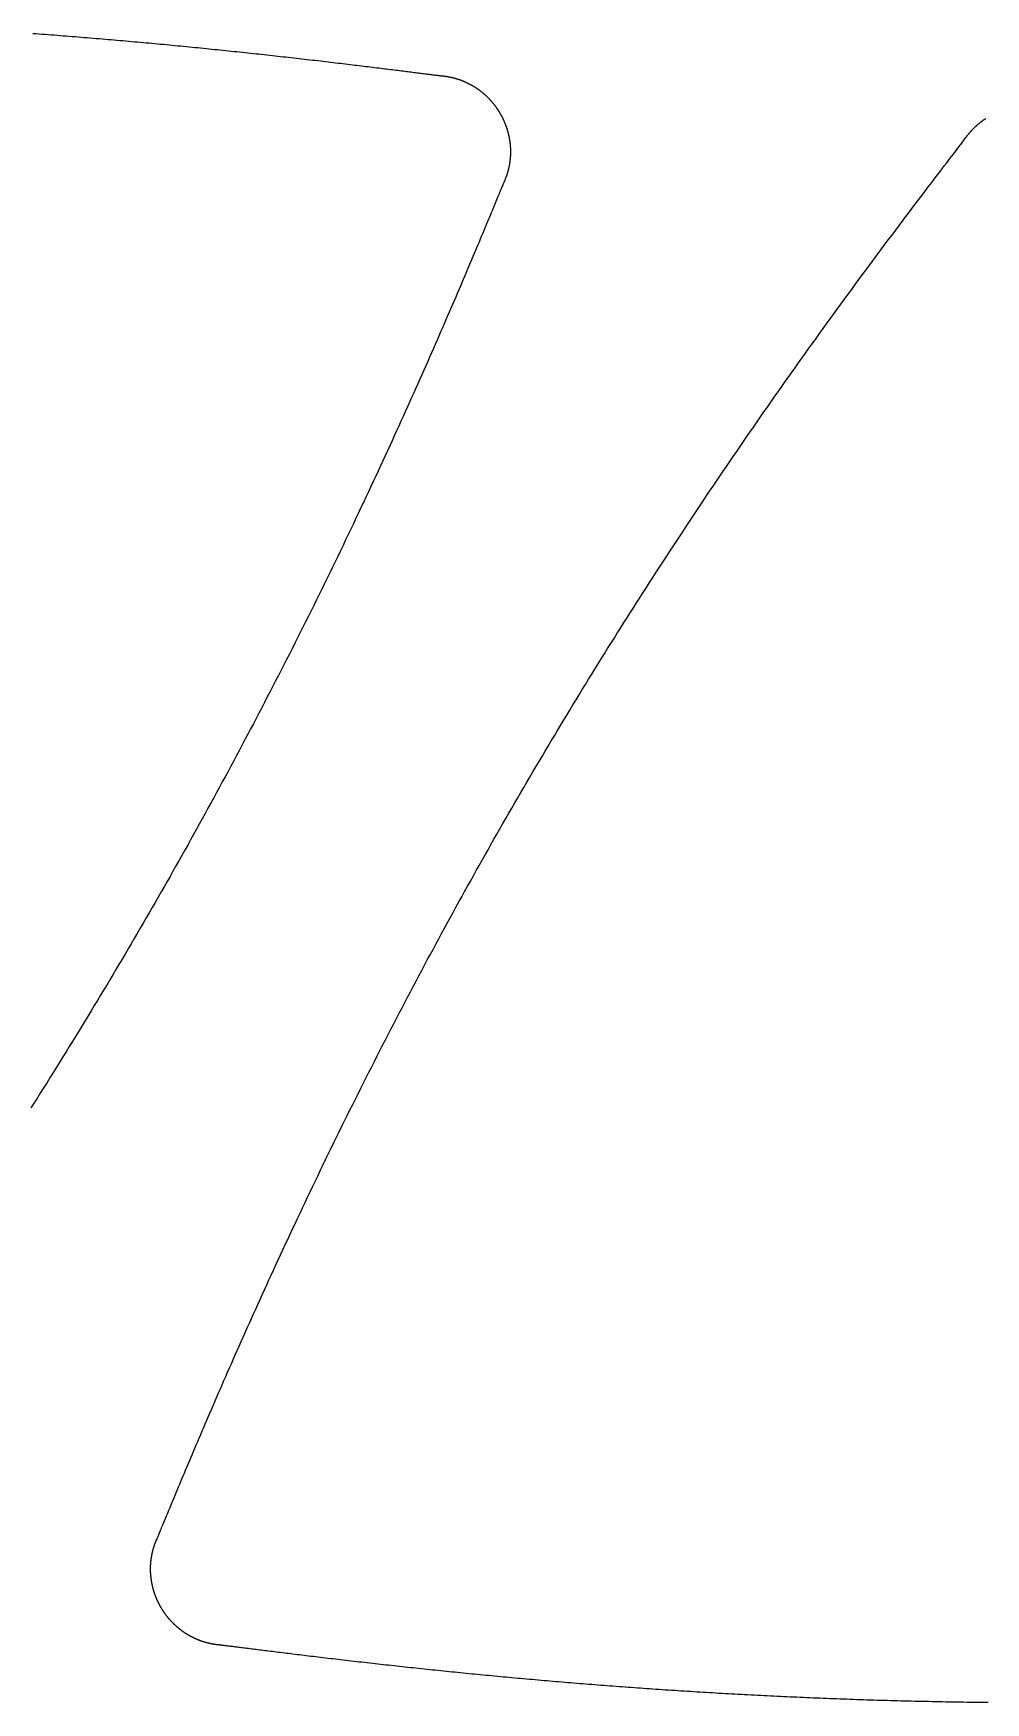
# Model space of a CAD drawing. Extents: x -3 to 136, y 0 to 121.
# Drawn here: x 54.78 to 66.17, y 36.2 to 56.17 of the extents above; entities that cross this region are included whole.
import ezdxf

# ---------------------------------------------------------------- set-up
doc = ezdxf.new("R2010")
doc.units = 0
doc.layers.get('0').update_dxf_attribs({"linetype": 'CONTINUOUS'})

msp = doc.modelspace()

# ---------------------------------------------------------------- linework, layer by layer
for points in [[(54.7742, 56.1693, 0), (54.8108, 56.1666, 0), (54.8474, 56.1639, 0), (54.884, 56.1612, 0), (54.9205, 56.1585, 0), (54.9569, 56.1557, 0), (54.9933, 56.153, 0), (55.0297, 56.1502, 0), (55.0659, 56.1474, 0), (55.1022, 56.1446, 0), (55.1384, 56.1418, 0), (55.1745, 56.139, 0), (55.2106, 56.1361, 0), (55.2466, 56.1333, 0), (55.2826, 56.1304, 0), (55.3185, 56.1275, 0), (55.3544, 56.1246, 0), (55.3902, 56.1217, 0), (55.426, 56.1188, 0), (55.4617, 56.1158, 0), (55.4974, 56.1129, 0), (55.533, 56.1099, 0), (55.5686, 56.1069, 0), (55.6041, 56.1039, 0), (55.6396, 56.1009, 0), (55.675, 56.0979, 0), (55.7104, 56.0949, 0), (55.7457, 56.0918, 0), (55.781, 56.0888, 0), (55.8162, 56.0857, 0), (55.8513, 56.0827, 0), (55.8864, 56.0796, 0), (55.9215, 56.0765, 0), (55.9565, 56.0734, 0), (55.9915, 56.0702, 0), (56.0264, 56.0671, 0), (56.0612, 56.0639, 0), (56.096, 56.0608, 0), (56.1308, 56.0576, 0), (56.1655, 56.0544, 0), (56.2001, 56.0512, 0), (56.2347, 56.048, 0), (56.2692, 56.0448, 0), (56.3037, 56.0416, 0), (56.3382, 56.0384, 0), (56.3726, 56.0351, 0), (56.4069, 56.0319, 0), (56.4412, 56.0286, 0), (56.4754, 56.0253, 0), (56.5096, 56.022, 0), (56.5437, 56.0187, 0), (56.5778, 56.0154, 0), (56.6119, 56.0121, 0), (56.6458, 56.0088, 0), (56.6798, 56.0055, 0), (56.7136, 56.0021, 0), (56.7475, 55.9988, 0), (56.7812, 55.9954, 0), (56.815, 55.992, 0), (56.8486, 55.9886, 0), (56.8822, 55.9852, 0), (56.9158, 55.9818, 0), (56.9493, 55.9784, 0), (56.9828, 55.975, 0), (57.0162, 55.9716, 0), (57.0496, 55.9682, 0), (57.0829, 55.9647, 0), (57.1161, 55.9613, 0), (57.1494, 55.9578, 0), (57.1825, 55.9543, 0), (57.2156, 55.9509, 0), (57.2487, 55.9474, 0), (57.2817, 55.9439, 0), (57.3146, 55.9404, 0), (57.3475, 55.9369, 0), (57.3804, 55.9334, 0), (57.4132, 55.9298, 0), (57.4459, 55.9263, 0), (57.4786, 55.9228, 0), (57.5113, 55.9192, 0), (57.5439, 55.9157, 0), (57.5764, 55.9121, 0), (57.6089, 55.9085, 0), (57.6414, 55.905, 0), (57.6737, 55.9014, 0), (57.7061, 55.8978, 0), (57.7384, 55.8942, 0), (57.7706, 55.8906, 0), (57.8028, 55.887, 0), (57.8349, 55.8834, 0), (57.867, 55.8798, 0), (57.899, 55.8762, 0), (57.931, 55.8725, 0), (57.963, 55.8689, 0), (57.9948, 55.8653, 0), (58.0267, 55.8616, 0), (58.0584, 55.858, 0), (58.0902, 55.8543, 0), (58.1217, 55.8506, 0), (58.1531, 55.847, 0), (58.1843, 55.8434, 0), (58.2152, 55.8398, 0), (58.246, 55.8362, 0), (58.2766, 55.8326, 0), (58.3069, 55.829, 0), (58.337, 55.8255, 0), (58.3669, 55.8219, 0), (58.3966, 55.8184, 0), (58.4261, 55.8149, 0), (58.4553, 55.8114, 0), (58.4842, 55.808, 0), (58.513, 55.8045, 0), (58.5415, 55.8011, 0), (58.5697, 55.7977, 0), (58.5977, 55.7943, 0), (58.6254, 55.791, 0), (58.6529, 55.7877, 0), (58.6801, 55.7844, 0), (58.707, 55.7811, 0), (58.7337, 55.7778, 0), (58.7601, 55.7746, 0), (58.7862, 55.7714, 0), (58.812, 55.7682, 0), (58.8375, 55.7651, 0), (58.8628, 55.762, 0), (58.8877, 55.7589, 0), (58.9123, 55.7559, 0), (58.9367, 55.7529, 0), (58.9607, 55.7499, 0), (58.9844, 55.747, 0), (59.0078, 55.7441, 0), (59.0309, 55.7412, 0), (59.0537, 55.7383, 0), (59.0761, 55.7355, 0), (59.0982, 55.7328, 0), (59.1199, 55.7301, 0), (59.1414, 55.7274, 0), (59.1624, 55.7247, 0), (59.1832, 55.7221, 0), (59.2035, 55.7196, 0), (59.2236, 55.7171, 0), (59.2432, 55.7146, 0), (59.2625, 55.7122, 0), (59.2815, 55.7098, 0), (59.3, 55.7074, 0), (59.3182, 55.7051, 0), (59.336, 55.7029, 0), (59.3534, 55.7007, 0), (59.3705, 55.6985, 0), (59.3871, 55.6964, 0), (59.4034, 55.6944, 0), (59.4192, 55.6924, 0), (59.4347, 55.6904, 0), (59.4497, 55.6885, 0), (59.4644, 55.6867, 0), (59.4786, 55.6849, 0), (59.4924, 55.6832, 0), (59.5058, 55.6815, 0), (59.5187, 55.6799, 0), (59.5312, 55.6783, 0), (59.5433, 55.6768, 0), (59.555, 55.6753, 0), (59.5662, 55.6739, 0), (59.5769, 55.6726, 0), (59.5873, 55.6713, 0), (59.5971, 55.6701, 0), (59.6065, 55.669, 0), (59.6155, 55.6679, 0), (59.6239, 55.6668, 0), (59.6319, 55.6659, 0), (59.6395, 55.665, 0), (59.6465, 55.6642, 0), (59.6531, 55.6634, 0), (59.6592, 55.6627, 0), (59.6648, 55.6621, 0), (59.6699, 55.6615, 0), (59.6745, 55.661, 0), (59.6786, 55.6606, 0)], [(59.6786, 55.6606, 0), (59.6831, 55.6602, 0), (59.6875, 55.6597, 0), (59.6919, 55.6592, 0), (59.6963, 55.6587, 0), (59.7008, 55.6581, 0), (59.7052, 55.6575, 0), (59.7096, 55.657, 0), (59.714, 55.6563, 0), (59.7184, 55.6557, 0), (59.7228, 55.655, 0), (59.7272, 55.6544, 0), (59.7316, 55.6537, 0), (59.736, 55.6529, 0), (59.7404, 55.6522, 0), (59.7448, 55.6514, 0), (59.7491, 55.6506, 0), (59.7535, 55.6498, 0), (59.7579, 55.649, 0), (59.7622, 55.6481, 0), (59.7666, 55.6472, 0), (59.7709, 55.6463, 0), (59.7753, 55.6454, 0), (59.7796, 55.6444, 0), (59.784, 55.6434, 0), (59.7883, 55.6425, 0), (59.7926, 55.6414, 0), (59.7969, 55.6404, 0), (59.8013, 55.6393, 0), (59.8056, 55.6382, 0), (59.8099, 55.6371, 0), (59.8142, 55.636, 0), (59.8185, 55.6349, 0), (59.8228, 55.6337, 0), (59.827, 55.6325, 0), (59.8313, 55.6313, 0), (59.8356, 55.63, 0), (59.8398, 55.6288, 0), (59.8441, 55.6275, 0), (59.8483, 55.6262, 0), (59.8526, 55.6249, 0), (59.8568, 55.6235, 0), (59.8611, 55.6222, 0), (59.8653, 55.6208, 0), (59.8695, 55.6194, 0), (59.8737, 55.6179, 0), (59.8779, 55.6165, 0), (59.8821, 55.615, 0), (59.8863, 55.6135, 0), (59.8905, 55.612, 0), (59.8946, 55.6104, 0), (59.8988, 55.6089, 0), (59.903, 55.6073, 0), (59.9071, 55.6057, 0), (59.9113, 55.6041, 0), (59.9154, 55.6024, 0), (59.9195, 55.6008, 0), (59.9236, 55.5991, 0), (59.9278, 55.5974, 0), (59.9319, 55.5957, 0), (59.936, 55.5939, 0), (59.94, 55.5921, 0), (59.9441, 55.5903, 0), (59.9482, 55.5885, 0), (59.9523, 55.5867, 0), (59.9563, 55.5849, 0), (59.9604, 55.583, 0), (59.9644, 55.5811, 0), (59.9684, 55.5792, 0), (59.9724, 55.5772, 0), (59.9764, 55.5753, 0), (59.9804, 55.5733, 0), (59.9844, 55.5713, 0), (59.9884, 55.5693, 0), (59.9924, 55.5673, 0), (59.9964, 55.5652, 0), (60.0003, 55.5631, 0), (60.0042, 55.5611, 0), (60.0082, 55.5589, 0), (60.0121, 55.5568, 0), (60.016, 55.5547, 0), (60.0199, 55.5525, 0), (60.0238, 55.5503, 0), (60.0276, 55.5481, 0), (60.0315, 55.5459, 0), (60.0353, 55.5436, 0), (60.0392, 55.5414, 0), (60.043, 55.5391, 0), (60.0468, 55.5368, 0), (60.0506, 55.5345, 0), (60.0544, 55.5321, 0), (60.0582, 55.5298, 0), (60.062, 55.5274, 0), (60.0657, 55.525, 0), (60.0695, 55.5226, 0), (60.0732, 55.5202, 0), (60.0769, 55.5177, 0), (60.0806, 55.5153, 0), (60.0843, 55.5128, 0), (60.088, 55.5103, 0), (60.0917, 55.5078, 0), (60.0953, 55.5052, 0), (60.0989, 55.5027, 0), (60.1026, 55.5001, 0), (60.1062, 55.4975, 0), (60.1098, 55.4949, 0), (60.1134, 55.4923, 0), (60.117, 55.4896, 0), (60.1205, 55.487, 0), (60.1241, 55.4843, 0), (60.1276, 55.4816, 0), (60.1312, 55.4789, 0), (60.1347, 55.4762, 0), (60.1382, 55.4734, 0), (60.1417, 55.4706, 0), (60.1451, 55.4679, 0), (60.1486, 55.4651, 0), (60.152, 55.4623, 0), (60.1555, 55.4594, 0), (60.1589, 55.4566, 0), (60.1623, 55.4537, 0), (60.1657, 55.4508, 0), (60.1691, 55.4479, 0), (60.1724, 55.445, 0), (60.1758, 55.4421, 0), (60.1791, 55.4391, 0), (60.1824, 55.4362, 0), (60.1857, 55.4332, 0), (60.189, 55.4302, 0), (60.1923, 55.4272, 0), (60.1956, 55.4242, 0), (60.1988, 55.4211, 0), (60.2021, 55.418, 0), (60.2053, 55.415, 0), (60.2085, 55.4119, 0), (60.2117, 55.4088, 0), (60.2149, 55.4056, 0), (60.218, 55.4025, 0), (60.2212, 55.3993, 0), (60.2243, 55.3962, 0), (60.2274, 55.393, 0), (60.2305, 55.3898, 0), (60.2336, 55.3866, 0), (60.2367, 55.3833, 0), (60.2398, 55.3801, 0), (60.2428, 55.3768, 0), (60.2458, 55.3735, 0), (60.2488, 55.3702, 0), (60.2518, 55.3669, 0), (60.2548, 55.3636, 0), (60.2578, 55.3603, 0), (60.2607, 55.3569, 0), (60.2637, 55.3535, 0), (60.2666, 55.3502, 0), (60.2695, 55.3468, 0), (60.2723, 55.3434, 0), (60.2752, 55.3399, 0), (60.278, 55.3365, 0), (60.2809, 55.3331, 0), (60.2837, 55.3296, 0), (60.2865, 55.3261, 0), (60.2893, 55.3226, 0), (60.292, 55.3191, 0), (60.2948, 55.3156, 0), (60.2975, 55.3121, 0), (60.3002, 55.3086, 0), (60.3029, 55.305, 0), (60.3056, 55.3015, 0), (60.3082, 55.2979, 0), (60.3108, 55.2943, 0), (60.3135, 55.2907, 0), (60.3161, 55.2871, 0), (60.3187, 55.2835, 0), (60.3212, 55.2798, 0), (60.3238, 55.2762, 0), (60.3263, 55.2725, 0), (60.3288, 55.2688, 0), (60.3313, 55.2652, 0), (60.3338, 55.2615, 0), (60.3363, 55.2578, 0), (60.3387, 55.254, 0), (60.3411, 55.2503, 0), (60.3435, 55.2466, 0), (60.3459, 55.2428, 0), (60.3483, 55.2391, 0), (60.3506, 55.2353, 0), (60.353, 55.2315, 0), (60.3553, 55.2277, 0), (60.3576, 55.2239, 0), (60.3599, 55.2201, 0), (60.3621, 55.2162, 0), (60.3644, 55.2124, 0), (60.3666, 55.2085, 0), (60.3688, 55.2047, 0), (60.371, 55.2008, 0), (60.3732, 55.1969, 0), (60.3753, 55.193, 0), (60.3774, 55.1891, 0), (60.3796, 55.1852, 0), (60.3816, 55.1813, 0), (60.3837, 55.1773, 0), (60.3858, 55.1734, 0), (60.3878, 55.1694, 0), (60.3898, 55.1655, 0), (60.3918, 55.1615, 0), (60.3938, 55.1575, 0), (60.3958, 55.1535, 0), (60.3977, 55.1495, 0), (60.3996, 55.1455, 0), (60.4015, 55.1415, 0), (60.4034, 55.1374, 0), (60.4053, 55.1334, 0), (60.4071, 55.1293, 0), (60.409, 55.1253, 0), (60.4108, 55.1212, 0), (60.4126, 55.1171, 0), (60.4143, 55.113, 0), (60.4161, 55.1089, 0), (60.4178, 55.1048, 0), (60.4195, 55.1007, 0), (60.4212, 55.0966, 0), (60.4229, 55.0924, 0), (60.4245, 55.0883, 0), (60.4262, 55.0841, 0), (60.4278, 55.08, 0), (60.4294, 55.0758, 0), (60.4309, 55.0716, 0), (60.4325, 55.0674, 0), (60.434, 55.0632, 0), (60.4355, 55.059, 0), (60.437, 55.0548, 0), (60.4385, 55.0506, 0), (60.4399, 55.0464, 0), (60.4414, 55.0422, 0), (60.4428, 55.0379, 0), (60.4442, 55.0337, 0), (60.4455, 55.0294, 0), (60.4469, 55.0252, 0), (60.4482, 55.0209, 0), (60.4495, 55.0167, 0), (60.4508, 55.0124, 0), (60.452, 55.0081, 0), (60.4533, 55.0039, 0), (60.4545, 54.9996, 0), (60.4557, 54.9953, 0), (60.4569, 54.991, 0), (60.458, 54.9867, 0), (60.4592, 54.9824, 0), (60.4603, 54.9781, 0), (60.4614, 54.9738, 0), (60.4625, 54.9694, 0), (60.4635, 54.9651, 0), (60.4645, 54.9608, 0), (60.4656, 54.9564, 0), (60.4665, 54.9521, 0), (60.4675, 54.9478, 0), (60.4685, 54.9434, 0), (60.4694, 54.9391, 0), (60.4703, 54.9347, 0), (60.4712, 54.9303, 0), (60.472, 54.926, 0), (60.4729, 54.9216, 0), (60.4737, 54.9172, 0), (60.4745, 54.9129, 0), (60.4753, 54.9085, 0), (60.476, 54.9041, 0), (60.4768, 54.8997, 0), (60.4775, 54.8953, 0), (60.4782, 54.8909, 0), (60.4788, 54.8865, 0), (60.4795, 54.8821, 0), (60.4801, 54.8777, 0), (60.4807, 54.8733, 0), (60.4813, 54.8689, 0), (60.4819, 54.8645, 0), (60.4824, 54.8601, 0), (60.4829, 54.8557, 0), (60.4834, 54.8513, 0), (60.4839, 54.8468, 0), (60.4844, 54.8424, 0), (60.4848, 54.838, 0), (60.4852, 54.8336, 0), (60.4856, 54.8291, 0), (60.486, 54.8247, 0), (60.4863, 54.8203, 0), (60.4866, 54.8158, 0), (60.4869, 54.8114, 0), (60.4872, 54.8069, 0), (60.4875, 54.8025, 0), (60.4877, 54.7981, 0), (60.4879, 54.7936, 0), (60.4881, 54.7892, 0), (60.4883, 54.7847, 0), (60.4885, 54.7803, 0), (60.4886, 54.7758, 0), (60.4887, 54.7714, 0), (60.4888, 54.7669, 0), (60.4888, 54.7625, 0), (60.4889, 54.758, 0), (60.4889, 54.7535, 0), (60.4889, 54.7491, 0), (60.4889, 54.7446, 0), (60.4888, 54.7402, 0), (60.4887, 54.7357, 0), (60.4887, 54.7313, 0), (60.4885, 54.7268, 0), (60.4884, 54.7223, 0), (60.4882, 54.7179, 0), (60.4881, 54.7134, 0), (60.4879, 54.709, 0), (60.4876, 54.7045, 0), (60.4874, 54.7001, 0), (60.4871, 54.6956, 0), (60.4868, 54.6912, 0), (60.4865, 54.6867, 0), (60.4862, 54.6823, 0), (60.4858, 54.6778, 0), (60.4854, 54.6734, 0), (60.485, 54.6689, 0), (60.4846, 54.6645, 0), (60.4842, 54.6601, 0), (60.4837, 54.6557, 0), (60.4832, 54.6512, 0), (60.4827, 54.6468, 0), (60.4822, 54.6424, 0), (60.4816, 54.638, 0), (60.481, 54.6336, 0), (60.4804, 54.6292, 0), (60.4798, 54.6247, 0), (60.4792, 54.6203, 0), (60.4785, 54.6159, 0), (60.4778, 54.6116, 0), (60.4771, 54.6072, 0), (60.4764, 54.6028, 0), (60.4756, 54.5984, 0), (60.4748, 54.594, 0), (60.474, 54.5896, 0), (60.4732, 54.5853, 0), (60.4724, 54.5809, 0), (60.4715, 54.5766, 0), (60.4706, 54.5722, 0), (60.4697, 54.5679, 0), (60.4688, 54.5635, 0), (60.4678, 54.5592, 0), (60.4669, 54.5548, 0), (60.4659, 54.5505, 0), (60.4648, 54.5462, 0), (60.4638, 54.5419, 0), (60.4627, 54.5375, 0), (60.4617, 54.5332, 0), (60.4606, 54.5289, 0), (60.4594, 54.5246, 0), (60.4583, 54.5203, 0), (60.4571, 54.5161, 0), (60.4559, 54.5118, 0), (60.4547, 54.5075, 0), (60.4535, 54.5032, 0), (60.4522, 54.499, 0), (60.4509, 54.4947, 0), (60.4496, 54.4905, 0), (60.4483, 54.4862, 0), (60.4469, 54.482, 0), (60.4456, 54.4778, 0), (60.4442, 54.4735, 0), (60.4428, 54.4693, 0), (60.4413, 54.4651, 0), (60.4399, 54.4609, 0), (60.4384, 54.4567, 0), (60.4369, 54.4525, 0), (60.4354, 54.4484, 0), (60.4339, 54.4442, 0), (60.4323, 54.44, 0), (60.4307, 54.4359, 0), (60.4291, 54.4317, 0), (60.4275, 54.4276, 0), (60.4258, 54.4235, 0), (60.4241, 54.4193, 0), (60.4224, 54.4152, 0), (60.4207, 54.4111, 0), (60.419, 54.407, 0), (60.4172, 54.4029, 0), (60.4154, 54.3988, 0), (60.4136, 54.3948, 0), (60.4118, 54.3907, 0)], [(65.9413, 54.9282, 0), (65.9439, 54.9318, 0), (65.9465, 54.9354, 0), (65.9492, 54.939, 0), (65.9518, 54.9426, 0), (65.9545, 54.9461, 0), (65.9572, 54.9497, 0), (65.9599, 54.9532, 0), (65.9627, 54.9567, 0), (65.9654, 54.9602, 0), (65.9682, 54.9637, 0), (65.971, 54.9672, 0), (65.9738, 54.9706, 0), (65.9766, 54.9741, 0), (65.9795, 54.9775, 0), (65.9823, 54.9809, 0), (65.9852, 54.9843, 0), (65.9881, 54.9877, 0), (65.991, 54.991, 0), (65.9939, 54.9944, 0), (65.9969, 54.9977, 0), (65.9998, 55.001, 0), (66.0028, 55.0043, 0), (66.0058, 55.0076, 0), (66.0088, 55.0109, 0), (66.0119, 55.0141, 0), (66.0149, 55.0174, 0), (66.018, 55.0206, 0), (66.021, 55.0238, 0), (66.0241, 55.027, 0), (66.0273, 55.0301, 0), (66.0304, 55.0333, 0), (66.0335, 55.0364, 0), (66.0367, 55.0396, 0), (66.0399, 55.0427, 0), (66.043, 55.0458, 0), (66.0463, 55.0489, 0), (66.0495, 55.0519, 0), (66.0527, 55.055, 0), (66.056, 55.058, 0), (66.0592, 55.061, 0), (66.0625, 55.064, 0), (66.0658, 55.067, 0), (66.0691, 55.0699, 0), (66.0725, 55.0729, 0), (66.0758, 55.0758, 0), (66.0792, 55.0787, 0), (66.0825, 55.0816, 0), (66.0859, 55.0845, 0), (66.0893, 55.0874, 0), (66.0928, 55.0902, 0), (66.0962, 55.093, 0), (66.0996, 55.0958, 0), (66.1031, 55.0986, 0), (66.1066, 55.1014, 0), (66.1101, 55.1042, 0), (66.1136, 55.1069, 0), (66.1171, 55.1096, 0), (66.1206, 55.1124, 0), (66.1242, 55.115, 0), (66.1277, 55.1177, 0), (66.1313, 55.1204, 0), (66.1349, 55.123, 0), (66.1385, 55.1256, 0), (66.1421, 55.1282, 0), (66.1457, 55.1308, 0), (66.1494, 55.1334, 0), (66.153, 55.1359, 0), (66.1567, 55.1385, 0), (66.1604, 55.141, 0), (66.1641, 55.1435, 0), (66.1678, 55.146, 0), (66.1715, 55.1484, 0), (66.1753, 55.1509, 0)], [(56.2602, 38.1601, 0), (56.2627, 38.1657, 0), (56.2656, 38.1723, 0), (56.2688, 38.1797, 0), (56.2724, 38.188, 0), (56.2763, 38.1972, 0), (56.2806, 38.2072, 0), (56.2851, 38.2181, 0), (56.2901, 38.2298, 0), (56.2953, 38.2424, 0), (56.3009, 38.2558, 0), (56.3068, 38.27, 0), (56.3131, 38.2851, 0), (56.3197, 38.301, 0), (56.3266, 38.3176, 0), (56.3338, 38.3351, 0), (56.3414, 38.3534, 0), (56.3493, 38.3725, 0), (56.3575, 38.3924, 0), (56.366, 38.413, 0), (56.3749, 38.4344, 0), (56.384, 38.4566, 0), (56.3935, 38.4796, 0), (56.4033, 38.5033, 0), (56.4135, 38.5278, 0), (56.4239, 38.553, 0), (56.4347, 38.5789, 0), (56.4457, 38.6056, 0), (56.4571, 38.633, 0), (56.4688, 38.6611, 0), (56.4807, 38.6899, 0), (56.493, 38.7195, 0), (56.5056, 38.7497, 0), (56.5185, 38.7806, 0), (56.5317, 38.8123, 0), (56.5452, 38.8446, 0), (56.559, 38.8776, 0), (56.5731, 38.9112, 0), (56.5875, 38.9456, 0), (56.6022, 38.9805, 0), (56.6172, 39.0162, 0), (56.6325, 39.0525, 0), (56.648, 39.0894, 0), (56.6639, 39.1269, 0), (56.68, 39.1651, 0), (56.6964, 39.2039, 0), (56.7132, 39.2434, 0), (56.7301, 39.2834, 0), (56.7474, 39.324, 0), (56.765, 39.3653, 0), (56.7828, 39.4071, 0), (56.8009, 39.4495, 0), (56.8193, 39.4925, 0), (56.838, 39.5361, 0), (56.857, 39.5802, 0), (56.8762, 39.6249, 0), (56.8957, 39.6702, 0), (56.9154, 39.716, 0), (56.9354, 39.7623, 0), (56.9557, 39.8092, 0), (56.9763, 39.8566, 0), (56.9971, 39.9046, 0), (57.0182, 39.953, 0), (57.0396, 40.002, 0), (57.0612, 40.0515, 0), (57.0831, 40.1015, 0), (57.1052, 40.1519, 0), (57.1276, 40.2029, 0), (57.1502, 40.2544, 0), (57.1731, 40.3063, 0), (57.1963, 40.3587, 0), (57.2197, 40.4115, 0), (57.2433, 40.4648, 0), (57.2672, 40.5186, 0), (57.2914, 40.5728, 0), (57.3158, 40.6275, 0), (57.3404, 40.6826, 0), (57.3653, 40.7381, 0), (57.3904, 40.794, 0), (57.4158, 40.8504, 0), (57.4414, 40.9071, 0), (57.4672, 40.9643, 0), (57.4933, 41.0219, 0), (57.5196, 41.0798, 0), (57.5461, 41.1382, 0), (57.5729, 41.1969, 0), (57.5999, 41.256, 0), (57.6271, 41.3154, 0), (57.6546, 41.3752, 0), (57.6823, 41.4354, 0), (57.7102, 41.4959, 0), (57.7383, 41.5568, 0), (57.7667, 41.618, 0), (57.7953, 41.6795, 0), (57.8241, 41.7414, 0), (57.8531, 41.8036, 0), (57.8824, 41.8661, 0), (57.9118, 41.9289, 0), (57.9415, 41.9919, 0), (57.9714, 42.0553, 0), (58.0015, 42.119, 0), (58.0318, 42.183, 0), (58.0623, 42.2472, 0), (58.093, 42.3117, 0), (58.1239, 42.3765, 0), (58.1551, 42.4415, 0), (58.1864, 42.5068, 0), (58.218, 42.5723, 0), (58.2496, 42.6378, 0), (58.2813, 42.7033, 0), (58.3131, 42.7688, 0), (58.3449, 42.8341, 0), (58.3767, 42.8994, 0), (58.4086, 42.9646, 0), (58.4406, 43.0298, 0), (58.4726, 43.0949, 0), (58.5047, 43.16, 0), (58.5369, 43.225, 0), (58.5691, 43.2899, 0), (58.6013, 43.3547, 0), (58.6336, 43.4195, 0), (58.666, 43.4843, 0), (58.6984, 43.5489, 0), (58.7309, 43.6135, 0), (58.7634, 43.6781, 0), (58.796, 43.7426, 0), (58.8287, 43.807, 0), (58.8614, 43.8714, 0), (58.8941, 43.9357, 0), (58.927, 44, 0), (58.9599, 44.0642, 0), (58.9928, 44.1284, 0), (59.0258, 44.1925, 0), (59.0589, 44.2565, 0), (59.092, 44.3205, 0), (59.1252, 44.3844, 0), (59.1584, 44.4483, 0), (59.1917, 44.5121, 0), (59.2251, 44.5759, 0), (59.2585, 44.6396, 0), (59.292, 44.7032, 0), (59.3256, 44.7668, 0), (59.3592, 44.8304, 0), (59.3929, 44.8939, 0), (59.4266, 44.9573, 0), (59.4604, 45.0207, 0), (59.4943, 45.0841, 0), (59.5282, 45.1474, 0), (59.5622, 45.2107, 0), (59.5963, 45.2739, 0), (59.6304, 45.337, 0), (59.6646, 45.4001, 0), (59.6988, 45.4632, 0), (59.7332, 45.5262, 0), (59.7675, 45.5891, 0), (59.802, 45.6521, 0), (59.8365, 45.7149, 0), (59.8711, 45.7778, 0), (59.9057, 45.8405, 0), (59.9404, 45.9033, 0), (59.9752, 45.966, 0), (60.01, 46.0286, 0), (60.045, 46.0912, 0), (60.0799, 46.1538, 0), (60.115, 46.2163, 0), (60.1501, 46.2787, 0), (60.1853, 46.3412, 0), (60.2205, 46.4036, 0), (60.2558, 46.4659, 0), (60.2912, 46.5282, 0), (60.3267, 46.5905, 0), (60.3622, 46.6527, 0), (60.3978, 46.7149, 0), (60.4335, 46.7771, 0), (60.4692, 46.8392, 0), (60.505, 46.9012, 0), (60.5409, 46.9633, 0), (60.5768, 47.0253, 0), (60.6129, 47.0872, 0), (60.649, 47.1492, 0), (60.6851, 47.211, 0), (60.7213, 47.2729, 0), (60.7577, 47.3347, 0), (60.794, 47.3965, 0), (60.8305, 47.4582, 0), (60.867, 47.52, 0), (60.9036, 47.5816, 0), (60.9403, 47.6433, 0), (60.977, 47.7049, 0), (61.0138, 47.7665, 0), (61.0507, 47.828, 0), (61.0877, 47.8895, 0), (61.1247, 47.951, 0), (61.1619, 48.0125, 0), (61.199, 48.0739, 0), (61.2363, 48.1353, 0), (61.2737, 48.1967, 0), (61.3111, 48.258, 0), (61.3486, 48.3193, 0), (61.3861, 48.3806, 0), (61.4238, 48.4419, 0), (61.4615, 48.5031, 0), (61.4993, 48.5643, 0), (61.5372, 48.6255, 0), (61.5751, 48.6866, 0), (61.6132, 48.7477, 0), (61.6513, 48.8088, 0), (61.6895, 48.8699, 0), (61.7278, 48.9309, 0), (61.7661, 48.992, 0), (61.8045, 49.053, 0), (61.843, 49.1139, 0), (61.8816, 49.1749, 0), (61.9203, 49.2358, 0), (61.959, 49.2967, 0), (61.9979, 49.3576, 0), (62.0368, 49.4185, 0), (62.0758, 49.4793, 0), (62.1148, 49.5401, 0), (62.154, 49.6009, 0), (62.1932, 49.6617, 0), (62.2325, 49.7225, 0), (62.2719, 49.7832, 0), (62.3114, 49.844, 0), (62.351, 49.9047, 0), (62.3906, 49.9654, 0), (62.4303, 50.0261, 0), (62.4702, 50.0867, 0), (62.5101, 50.1474, 0), (62.55, 50.208, 0), (62.5901, 50.2686, 0), (62.6302, 50.3292, 0), (62.6705, 50.3898, 0), (62.7107, 50.4502, 0), (62.7509, 50.5106, 0), (62.7912, 50.5708, 0), (62.8315, 50.6309, 0), (62.8718, 50.6909, 0), (62.9121, 50.7509, 0), (62.9525, 50.8107, 0), (62.9929, 50.8704, 0), (63.0333, 50.9301, 0), (63.0738, 50.9896, 0), (63.1142, 51.0491, 0), (63.1548, 51.1085, 0), (63.1953, 51.1678, 0), (63.236, 51.2271, 0), (63.2766, 51.2863, 0), (63.3173, 51.3454, 0), (63.3581, 51.4045, 0), (63.3989, 51.4635, 0), (63.4397, 51.5224, 0), (63.4806, 51.5813, 0), (63.5216, 51.6402, 0), (63.5626, 51.699, 0), (63.6037, 51.7578, 0), (63.6449, 51.8165, 0), (63.6861, 51.8752, 0), (63.7274, 51.9339, 0), (63.7688, 51.9925, 0), (63.8102, 52.0512, 0), (63.8517, 52.1098, 0), (63.8933, 52.1684, 0), (63.935, 52.227, 0), (63.9767, 52.2855, 0), (64.0186, 52.3441, 0), (64.0605, 52.4027, 0), (64.1025, 52.4612, 0), (64.1446, 52.5198, 0), (64.1868, 52.5784, 0), (64.2291, 52.637, 0), (64.2715, 52.6956, 0), (64.314, 52.7542, 0), (64.3566, 52.8129, 0), (64.3993, 52.8716, 0), (64.4421, 52.9303, 0), (64.485, 52.989, 0), (64.528, 53.0478, 0), (64.5711, 53.1066, 0), (64.6144, 53.1655, 0), (64.6577, 53.2244, 0), (64.7012, 53.2833, 0), (64.7448, 53.3424, 0), (64.7886, 53.4014, 0), (64.8324, 53.4606, 0), (64.8764, 53.5198, 0), (64.9205, 53.579, 0), (64.9648, 53.6384, 0), (65.0092, 53.6978, 0), (65.0537, 53.7573, 0), (65.0983, 53.8168, 0), (65.1431, 53.8765, 0), (65.1877, 53.9357, 0), (65.2315, 53.9939, 0), (65.2745, 54.0508, 0), (65.3166, 54.1066, 0), (65.3578, 54.161, 0), (65.3981, 54.2141, 0), (65.4373, 54.2658, 0), (65.4755, 54.316, 0), (65.5125, 54.3647, 0), (65.5484, 54.4119, 0), (65.5831, 54.4574, 0), (65.6165, 54.5013, 0), (65.6487, 54.5434, 0), (65.6794, 54.5837, 0), (65.7088, 54.6221, 0), (65.7367, 54.6587, 0), (65.7632, 54.6933, 0), (65.7881, 54.7258, 0), (65.8114, 54.7563, 0), (65.833, 54.7847, 0), (65.853, 54.8109, 0), (65.8712, 54.8348, 0), (65.8876, 54.8565, 0), (65.9022, 54.8757, 0), (65.9149, 54.8926, 0), (65.9257, 54.907, 0), (65.9345, 54.9189, 0), (65.9413, 54.9282, 0)], [(60.4118, 54.3907, 0), (60.4093, 54.385, 0), (60.4064, 54.3785, 0), (60.4032, 54.371, 0), (60.3996, 54.3627, 0), (60.3957, 54.3536, 0), (60.3915, 54.3435, 0), (60.3869, 54.3327, 0), (60.382, 54.3209, 0), (60.3767, 54.3084, 0), (60.3711, 54.295, 0), (60.3652, 54.2807, 0), (60.359, 54.2657, 0), (60.3524, 54.2498, 0), (60.3455, 54.2331, 0), (60.3382, 54.2156, 0), (60.3307, 54.1973, 0), (60.3228, 54.1783, 0), (60.3146, 54.1584, 0), (60.306, 54.1378, 0), (60.2972, 54.1163, 0), (60.288, 54.0941, 0), (60.2785, 54.0712, 0), (60.2687, 54.0475, 0), (60.2586, 54.023, 0), (60.2481, 53.9978, 0), (60.2374, 53.9719, 0), (60.2263, 53.9452, 0), (60.2149, 53.9178, 0), (60.2033, 53.8897, 0), (60.1913, 53.8608, 0), (60.179, 53.8313, 0), (60.1664, 53.8011, 0), (60.1535, 53.7701, 0), (60.1403, 53.7385, 0), (60.1268, 53.7062, 0), (60.113, 53.6732, 0), (60.0989, 53.6395, 0), (60.0845, 53.6052, 0), (60.0698, 53.5702, 0), (60.0548, 53.5346, 0), (60.0396, 53.4983, 0), (60.024, 53.4614, 0), (60.0082, 53.4238, 0), (59.992, 53.3856, 0), (59.9756, 53.3468, 0), (59.9589, 53.3074, 0), (59.9419, 53.2674, 0), (59.9246, 53.2267, 0), (59.907, 53.1855, 0), (59.8892, 53.1437, 0), (59.8711, 53.1012, 0), (59.8527, 53.0582, 0), (59.834, 53.0147, 0), (59.8151, 52.9705, 0), (59.7959, 52.9258, 0), (59.7764, 52.8806, 0), (59.7566, 52.8348, 0), (59.7366, 52.7884, 0), (59.7163, 52.7415, 0), (59.6957, 52.6941, 0), (59.6749, 52.6462, 0), (59.6538, 52.5977, 0), (59.6325, 52.5488, 0), (59.6108, 52.4993, 0), (59.589, 52.4493, 0), (59.5668, 52.3988, 0), (59.5444, 52.3479, 0), (59.5218, 52.2964, 0), (59.4989, 52.2445, 0), (59.4758, 52.1921, 0), (59.4524, 52.1392, 0), (59.4287, 52.0859, 0), (59.4048, 52.0321, 0), (59.3807, 51.9779, 0), (59.3563, 51.9233, 0), (59.3316, 51.8682, 0), (59.3068, 51.8127, 0), (59.2816, 51.7567, 0), (59.2563, 51.7004, 0), (59.2307, 51.6436, 0), (59.2048, 51.5865, 0), (59.1788, 51.5289, 0), (59.1524, 51.4709, 0), (59.1259, 51.4126, 0), (59.0991, 51.3539, 0), (59.0721, 51.2948, 0), (59.0449, 51.2353, 0), (59.0174, 51.1755, 0), (58.9897, 51.1153, 0), (58.9618, 51.0548, 0), (58.9337, 50.994, 0), (58.9053, 50.9328, 0), (58.8767, 50.8712, 0), (58.8479, 50.8094, 0), (58.8189, 50.7472, 0), (58.7897, 50.6847, 0), (58.7602, 50.6219, 0), (58.7305, 50.5588, 0), (58.7007, 50.4954, 0), (58.6706, 50.4318, 0), (58.6403, 50.3678, 0), (58.6097, 50.3036, 0), (58.579, 50.2391, 0), (58.5481, 50.1743, 0), (58.5169, 50.1093, 0), (58.4856, 50.044, 0), (58.4541, 49.9785, 0), (58.4224, 49.9129, 0), (58.3907, 49.8474, 0), (58.359, 49.782, 0), (58.3272, 49.7166, 0), (58.2953, 49.6513, 0), (58.2634, 49.5861, 0), (58.2314, 49.5209, 0), (58.1994, 49.4558, 0), (58.1673, 49.3908, 0), (58.1352, 49.3258, 0), (58.103, 49.2609, 0), (58.0707, 49.196, 0), (58.0384, 49.1312, 0), (58.006, 49.0665, 0), (57.9736, 49.0018, 0), (57.9411, 48.9372, 0), (57.9086, 48.8727, 0), (57.876, 48.8082, 0), (57.8434, 48.7437, 0), (57.8107, 48.6793, 0), (57.7779, 48.615, 0), (57.7451, 48.5508, 0), (57.7122, 48.4866, 0), (57.6792, 48.4224, 0), (57.6462, 48.3583, 0), (57.6131, 48.2943, 0), (57.58, 48.2303, 0), (57.5468, 48.1664, 0), (57.5136, 48.1025, 0), (57.4803, 48.0387, 0), (57.4469, 47.9749, 0), (57.4135, 47.9112, 0), (57.38, 47.8475, 0), (57.3464, 47.7839, 0), (57.3128, 47.7204, 0), (57.2791, 47.6569, 0), (57.2454, 47.5934, 0), (57.2116, 47.53, 0), (57.1777, 47.4667, 0), (57.1438, 47.4034, 0), (57.1098, 47.3401, 0), (57.0757, 47.2769, 0), (57.0416, 47.2138, 0), (57.0074, 47.1507, 0), (56.9732, 47.0876, 0), (56.9389, 47.0246, 0), (56.9045, 46.9616, 0), (56.87, 46.8987, 0), (56.8355, 46.8358, 0), (56.801, 46.773, 0), (56.7663, 46.7102, 0), (56.7316, 46.6475, 0), (56.6968, 46.5848, 0), (56.662, 46.5222, 0), (56.6271, 46.4596, 0), (56.5921, 46.397, 0), (56.557, 46.3345, 0), (56.5219, 46.272, 0), (56.4868, 46.2096, 0), (56.4515, 46.1472, 0), (56.4162, 46.0848, 0), (56.3808, 46.0225, 0), (56.3453, 45.9603, 0), (56.3098, 45.898, 0), (56.2742, 45.8359, 0), (56.2385, 45.7737, 0), (56.2028, 45.7116, 0), (56.167, 45.6495, 0), (56.1311, 45.5875, 0), (56.0952, 45.5255, 0), (56.0592, 45.4635, 0), (56.0231, 45.4016, 0), (55.9869, 45.3397, 0), (55.9507, 45.2779, 0), (55.9144, 45.216, 0), (55.878, 45.1543, 0), (55.8415, 45.0925, 0), (55.805, 45.0308, 0), (55.7684, 44.9691, 0), (55.7318, 44.9075, 0), (55.695, 44.8459, 0), (55.6582, 44.7843, 0), (55.6213, 44.7227, 0), (55.5843, 44.6612, 0), (55.5473, 44.5997, 0), (55.5102, 44.5383, 0), (55.473, 44.4769, 0), (55.4357, 44.4155, 0), (55.3984, 44.3541, 0), (55.361, 44.2928, 0), (55.3235, 44.2314, 0), (55.2859, 44.1702, 0), (55.2482, 44.1089, 0), (55.2105, 44.0477, 0), (55.1727, 43.9865, 0), (55.1348, 43.9253, 0), (55.0969, 43.8642, 0), (55.0588, 43.803, 0), (55.0207, 43.7419, 0), (54.9825, 43.6809, 0), (54.9443, 43.6198, 0), (54.9059, 43.5588, 0), (54.8675, 43.4978, 0), (54.829, 43.4368, 0), (54.7904, 43.3759, 0), (54.7517, 43.315, 0)], [(56.9934, 36.8902, 0), (56.989, 36.8906, 0), (56.9845, 36.8911, 0), (56.9801, 36.8916, 0), (56.9757, 36.8921, 0), (56.9713, 36.8926, 0), (56.9668, 36.8932, 0), (56.9624, 36.8938, 0), (56.958, 36.8944, 0), (56.9536, 36.8951, 0), (56.9492, 36.8957, 0), (56.9448, 36.8964, 0), (56.9404, 36.8971, 0), (56.936, 36.8978, 0), (56.9316, 36.8986, 0), (56.9273, 36.8994, 0), (56.9229, 36.9001, 0), (56.9185, 36.901, 0), (56.9142, 36.9018, 0), (56.9098, 36.9027, 0), (56.9054, 36.9036, 0), (56.9011, 36.9045, 0), (56.8967, 36.9054, 0), (56.8924, 36.9063, 0), (56.8881, 36.9073, 0), (56.8837, 36.9083, 0), (56.8794, 36.9093, 0), (56.8751, 36.9104, 0), (56.8708, 36.9114, 0), (56.8665, 36.9125, 0), (56.8621, 36.9136, 0), (56.8578, 36.9148, 0), (56.8536, 36.9159, 0), (56.8493, 36.9171, 0), (56.845, 36.9183, 0), (56.8407, 36.9195, 0), (56.8364, 36.9207, 0), (56.8322, 36.922, 0), (56.8279, 36.9233, 0), (56.8237, 36.9246, 0), (56.8194, 36.9259, 0), (56.8152, 36.9272, 0), (56.811, 36.9286, 0), (56.8067, 36.93, 0), (56.8025, 36.9314, 0), (56.7983, 36.9328, 0), (56.7941, 36.9343, 0), (56.7899, 36.9358, 0), (56.7857, 36.9373, 0), (56.7816, 36.9388, 0), (56.7774, 36.9403, 0), (56.7732, 36.9419, 0), (56.7691, 36.9435, 0), (56.7649, 36.9451, 0), (56.7608, 36.9467, 0), (56.7566, 36.9483, 0), (56.7525, 36.95, 0), (56.7484, 36.9517, 0), (56.7443, 36.9534, 0), (56.7402, 36.9551, 0), (56.7361, 36.9569, 0), (56.732, 36.9586, 0), (56.7279, 36.9604, 0), (56.7238, 36.9622, 0), (56.7198, 36.9641, 0), (56.7157, 36.9659, 0), (56.7117, 36.9678, 0), (56.7076, 36.9697, 0), (56.7036, 36.9716, 0), (56.6996, 36.9735, 0), (56.6956, 36.9755, 0), (56.6916, 36.9774, 0), (56.6876, 36.9794, 0), (56.6836, 36.9815, 0), (56.6796, 36.9835, 0), (56.6757, 36.9855, 0), (56.6717, 36.9876, 0), (56.6678, 36.9897, 0), (56.6639, 36.9918, 0), (56.6599, 36.9939, 0), (56.656, 36.9961, 0), (56.6521, 36.9983, 0), (56.6483, 37.0005, 0), (56.6444, 37.0027, 0), (56.6405, 37.0049, 0), (56.6367, 37.0071, 0), (56.6328, 37.0094, 0), (56.629, 37.0117, 0), (56.6252, 37.014, 0), (56.6214, 37.0163, 0), (56.6176, 37.0186, 0), (56.6138, 37.021, 0), (56.6101, 37.0234, 0), (56.6063, 37.0258, 0), (56.6026, 37.0282, 0), (56.5988, 37.0306, 0), (56.5951, 37.033, 0), (56.5914, 37.0355, 0), (56.5877, 37.038, 0), (56.584, 37.0405, 0), (56.5804, 37.043, 0), (56.5767, 37.0455, 0), (56.5731, 37.0481, 0), (56.5694, 37.0507, 0), (56.5658, 37.0533, 0), (56.5622, 37.0559, 0), (56.5586, 37.0585, 0), (56.5551, 37.0611, 0), (56.5515, 37.0638, 0), (56.5479, 37.0665, 0), (56.5444, 37.0692, 0), (56.5409, 37.0719, 0), (56.5374, 37.0746, 0), (56.5339, 37.0774, 0), (56.5304, 37.0801, 0), (56.5269, 37.0829, 0), (56.5234, 37.0857, 0), (56.52, 37.0885, 0), (56.5166, 37.0913, 0), (56.5131, 37.0942, 0), (56.5097, 37.0971, 0), (56.5063, 37.0999, 0), (56.503, 37.1028, 0), (56.4996, 37.1057, 0), (56.4962, 37.1087, 0), (56.4929, 37.1116, 0), (56.4896, 37.1146, 0), (56.4863, 37.1176, 0), (56.483, 37.1206, 0), (56.4797, 37.1236, 0), (56.4764, 37.1266, 0), (56.4732, 37.1297, 0), (56.47, 37.1327, 0), (56.4667, 37.1358, 0), (56.4635, 37.1389, 0), (56.4603, 37.142, 0), (56.4572, 37.1451, 0), (56.454, 37.1483, 0), (56.4508, 37.1514, 0), (56.4477, 37.1546, 0), (56.4446, 37.1578, 0), (56.4415, 37.161, 0), (56.4384, 37.1642, 0), (56.4353, 37.1674, 0), (56.4323, 37.1707, 0), (56.4292, 37.174, 0), (56.4262, 37.1772, 0), (56.4232, 37.1805, 0), (56.4202, 37.1838, 0), (56.4172, 37.1872, 0), (56.4143, 37.1905, 0), (56.4113, 37.1939, 0), (56.4084, 37.1972, 0), (56.4055, 37.2006, 0), (56.4026, 37.204, 0), (56.3997, 37.2074, 0), (56.3968, 37.2108, 0), (56.394, 37.2143, 0), (56.3912, 37.2177, 0), (56.3883, 37.2212, 0), (56.3855, 37.2246, 0), (56.3828, 37.2281, 0), (56.38, 37.2316, 0), (56.3773, 37.2351, 0), (56.3745, 37.2387, 0), (56.3718, 37.2422, 0), (56.3691, 37.2457, 0), (56.3665, 37.2493, 0), (56.3638, 37.2529, 0), (56.3612, 37.2565, 0), (56.3586, 37.2601, 0), (56.356, 37.2637, 0), (56.3534, 37.2673, 0), (56.3508, 37.2709, 0), (56.3483, 37.2746, 0), (56.3457, 37.2782, 0), (56.3432, 37.2819, 0), (56.3407, 37.2856, 0), (56.3382, 37.2893, 0), (56.3358, 37.293, 0), (56.3333, 37.2967, 0), (56.3309, 37.3004, 0), (56.3285, 37.3042, 0), (56.3261, 37.3079, 0), (56.3237, 37.3117, 0), (56.3214, 37.3155, 0), (56.3191, 37.3193, 0), (56.3167, 37.3231, 0), (56.3144, 37.3269, 0), (56.3122, 37.3307, 0), (56.3099, 37.3345, 0), (56.3077, 37.3384, 0), (56.3054, 37.3422, 0), (56.3032, 37.3461, 0), (56.301, 37.35, 0), (56.2989, 37.3539, 0), (56.2967, 37.3577, 0), (56.2946, 37.3617, 0), (56.2925, 37.3656, 0), (56.2904, 37.3695, 0), (56.2883, 37.3734, 0), (56.2862, 37.3774, 0), (56.2842, 37.3813, 0), (56.2822, 37.3853, 0), (56.2802, 37.3893, 0), (56.2782, 37.3933, 0), (56.2763, 37.3973, 0), (56.2743, 37.4013, 0), (56.2724, 37.4053, 0), (56.2705, 37.4093, 0), (56.2686, 37.4133, 0), (56.2667, 37.4174, 0), (56.2649, 37.4214, 0), (56.2631, 37.4255, 0), (56.2613, 37.4296, 0), (56.2595, 37.4337, 0), (56.2577, 37.4378, 0), (56.2559, 37.4419, 0), (56.2542, 37.446, 0), (56.2525, 37.4501, 0), (56.2508, 37.4542, 0), (56.2491, 37.4583, 0), (56.2475, 37.4625, 0), (56.2459, 37.4666, 0), (56.2443, 37.4708, 0), (56.2427, 37.475, 0), (56.2411, 37.4791, 0), (56.2395, 37.4833, 0), (56.238, 37.4875, 0), (56.2365, 37.4917, 0), (56.235, 37.4959, 0), (56.2335, 37.5001, 0), (56.2321, 37.5044, 0), (56.2307, 37.5086, 0), (56.2293, 37.5128, 0), (56.2279, 37.5171, 0), (56.2265, 37.5213, 0), (56.2252, 37.5256, 0), (56.2238, 37.5298, 0), (56.2225, 37.5341, 0), (56.2212, 37.5384, 0), (56.22, 37.5426, 0), (56.2187, 37.5469, 0), (56.2175, 37.5512, 0), (56.2163, 37.5555, 0), (56.2151, 37.5598, 0), (56.214, 37.5641, 0), (56.2128, 37.5684, 0), (56.2117, 37.5727, 0), (56.2106, 37.577, 0), (56.2096, 37.5813, 0), (56.2085, 37.5857, 0), (56.2075, 37.59, 0), (56.2065, 37.5943, 0), (56.2055, 37.5987, 0), (56.2045, 37.603, 0), (56.2036, 37.6073, 0), (56.2026, 37.6117, 0), (56.2017, 37.6161, 0), (56.2008, 37.6204, 0), (56.2, 37.6248, 0), (56.1991, 37.6291, 0), (56.1983, 37.6335, 0), (56.1975, 37.6379, 0), (56.1967, 37.6423, 0), (56.196, 37.6467, 0), (56.1953, 37.651, 0), (56.1945, 37.6554, 0), (56.1939, 37.6598, 0), (56.1932, 37.6642, 0), (56.1925, 37.6686, 0), (56.1919, 37.673, 0), (56.1913, 37.6774, 0), (56.1907, 37.6818, 0), (56.1902, 37.6863, 0), (56.1896, 37.6907, 0), (56.1891, 37.6951, 0), (56.1886, 37.6995, 0), (56.1881, 37.7039, 0), (56.1877, 37.7083, 0), (56.1872, 37.7128, 0), (56.1868, 37.7172, 0), (56.1864, 37.7216, 0), (56.1861, 37.7261, 0), (56.1857, 37.7305, 0), (56.1854, 37.7349, 0), (56.1851, 37.7394, 0), (56.1848, 37.7438, 0), (56.1845, 37.7483, 0), (56.1843, 37.7527, 0), (56.1841, 37.7572, 0), (56.1839, 37.7616, 0), (56.1837, 37.766, 0), (56.1836, 37.7705, 0), (56.1834, 37.7749, 0), (56.1833, 37.7794, 0), (56.1833, 37.7839, 0), (56.1832, 37.7883, 0), (56.1832, 37.7928, 0), (56.1831, 37.7972, 0), (56.1831, 37.8017, 0), (56.1832, 37.8061, 0), (56.1832, 37.8106, 0), (56.1833, 37.815, 0), (56.1834, 37.8195, 0), (56.1835, 37.824, 0), (56.1836, 37.8284, 0), (56.1838, 37.8329, 0), (56.184, 37.8373, 0), (56.1842, 37.8418, 0), (56.1844, 37.8463, 0), (56.1846, 37.8507, 0), (56.1849, 37.8552, 0), (56.1852, 37.8596, 0), (56.1855, 37.8641, 0), (56.1858, 37.8685, 0), (56.1862, 37.8729, 0), (56.1866, 37.8774, 0), (56.187, 37.8818, 0), (56.1874, 37.8863, 0), (56.1879, 37.8907, 0), (56.1883, 37.8951, 0), (56.1888, 37.8995, 0), (56.1893, 37.904, 0), (56.1899, 37.9084, 0), (56.1904, 37.9128, 0), (56.191, 37.9172, 0), (56.1916, 37.9216, 0), (56.1922, 37.926, 0), (56.1929, 37.9304, 0), (56.1935, 37.9348, 0), (56.1942, 37.9392, 0), (56.1949, 37.9436, 0), (56.1957, 37.948, 0), (56.1964, 37.9524, 0), (56.1972, 37.9567, 0), (56.198, 37.9611, 0), (56.1988, 37.9655, 0), (56.1996, 37.9698, 0), (56.2005, 37.9742, 0), (56.2014, 37.9786, 0), (56.2023, 37.9829, 0), (56.2032, 37.9873, 0), (56.2042, 37.9916, 0), (56.2052, 37.9959, 0), (56.2062, 38.0003, 0), (56.2072, 38.0046, 0), (56.2082, 38.0089, 0), (56.2093, 38.0132, 0), (56.2104, 38.0175, 0), (56.2115, 38.0218, 0), (56.2126, 38.0261, 0), (56.2137, 38.0304, 0), (56.2149, 38.0347, 0), (56.2161, 38.039, 0), (56.2173, 38.0433, 0), (56.2186, 38.0475, 0), (56.2198, 38.0518, 0), (56.2211, 38.056, 0), (56.2224, 38.0603, 0), (56.2237, 38.0645, 0), (56.2251, 38.0688, 0), (56.2264, 38.073, 0), (56.2278, 38.0772, 0), (56.2292, 38.0814, 0), (56.2307, 38.0856, 0), (56.2321, 38.0898, 0), (56.2336, 38.094, 0), (56.2351, 38.0982, 0), (56.2366, 38.1024, 0), (56.2382, 38.1066, 0), (56.2397, 38.1107, 0), (56.2413, 38.1149, 0), (56.2429, 38.119, 0), (56.2446, 38.1232, 0), (56.2462, 38.1273, 0), (56.2479, 38.1314, 0), (56.2496, 38.1356, 0), (56.2513, 38.1397, 0), (56.253, 38.1438, 0), (56.2548, 38.1479, 0), (56.2566, 38.1519, 0), (56.2584, 38.156, 0), (56.2602, 38.1601, 0)], [(66.2025, 36.1997, 0), (66.1602, 36.2002, 0), (66.118, 36.2007, 0), (66.0758, 36.2012, 0), (66.0337, 36.2017, 0), (65.9916, 36.2023, 0), (65.9495, 36.2029, 0), (65.9076, 36.2035, 0), (65.8656, 36.2042, 0), (65.8238, 36.2048, 0), (65.7819, 36.2055, 0), (65.7402, 36.2063, 0), (65.6985, 36.207, 0), (65.6568, 36.2078, 0), (65.6152, 36.2086, 0), (65.5736, 36.2094, 0), (65.5321, 36.2103, 0), (65.4907, 36.2111, 0), (65.4492, 36.212, 0), (65.4079, 36.2129, 0), (65.3666, 36.2139, 0), (65.3253, 36.2148, 0), (65.2841, 36.2158, 0), (65.243, 36.2169, 0), (65.2019, 36.2179, 0), (65.1609, 36.2189, 0), (65.1199, 36.22, 0), (65.0789, 36.2211, 0), (65.038, 36.2223, 0), (64.9972, 36.2234, 0), (64.9564, 36.2246, 0), (64.9157, 36.2258, 0), (64.875, 36.227, 0), (64.8344, 36.2283, 0), (64.7938, 36.2295, 0), (64.7533, 36.2308, 0), (64.7128, 36.2321, 0), (64.6724, 36.2335, 0), (64.632, 36.2348, 0), (64.5917, 36.2362, 0), (64.5514, 36.2376, 0), (64.5112, 36.239, 0), (64.471, 36.2405, 0), (64.4309, 36.2419, 0), (64.3909, 36.2434, 0), (64.3509, 36.2449, 0), (64.3109, 36.2465, 0), (64.271, 36.248, 0), (64.2312, 36.2496, 0), (64.1914, 36.2512, 0), (64.1516, 36.2528, 0), (64.1119, 36.2544, 0), (64.0723, 36.2561, 0), (64.0327, 36.2578, 0), (63.9931, 36.2595, 0), (63.9536, 36.2612, 0), (63.9142, 36.2629, 0), (63.8748, 36.2647, 0), (63.8355, 36.2664, 0), (63.7962, 36.2682, 0), (63.757, 36.2701, 0), (63.7178, 36.2719, 0), (63.6786, 36.2738, 0), (63.6396, 36.2756, 0), (63.6005, 36.2775, 0), (63.5616, 36.2794, 0), (63.5227, 36.2814, 0), (63.4838, 36.2833, 0), (63.445, 36.2853, 0), (63.4062, 36.2873, 0), (63.3675, 36.2893, 0), (63.3288, 36.2913, 0), (63.2902, 36.2934, 0), (63.2516, 36.2955, 0), (63.2131, 36.2975, 0), (63.1747, 36.2996, 0), (63.1363, 36.3018, 0), (63.0979, 36.3039, 0), (63.0596, 36.3061, 0), (63.0214, 36.3082, 0), (62.9832, 36.3104, 0), (62.945, 36.3127, 0), (62.9069, 36.3149, 0), (62.8689, 36.3171, 0), (62.8309, 36.3194, 0), (62.793, 36.3217, 0), (62.7551, 36.324, 0), (62.7172, 36.3263, 0), (62.6794, 36.3286, 0), (62.6417, 36.331, 0), (62.604, 36.3334, 0), (62.5664, 36.3357, 0), (62.5288, 36.3381, 0), (62.4913, 36.3406, 0), (62.4538, 36.343, 0), (62.4164, 36.3455, 0), (62.379, 36.3479, 0), (62.3417, 36.3504, 0), (62.3044, 36.3529, 0), (62.2672, 36.3554, 0), (62.23, 36.358, 0), (62.1929, 36.3605, 0), (62.1559, 36.3631, 0), (62.1188, 36.3657, 0), (62.0819, 36.3682, 0), (62.045, 36.3709, 0), (62.0081, 36.3735, 0), (61.9713, 36.3761, 0), (61.9346, 36.3788, 0), (61.8979, 36.3815, 0), (61.8612, 36.3841, 0), (61.8246, 36.3868, 0), (61.7881, 36.3896, 0), (61.7516, 36.3923, 0), (61.7151, 36.395, 0), (61.6787, 36.3978, 0), (61.6424, 36.4006, 0), (61.6061, 36.4034, 0), (61.5698, 36.4062, 0), (61.5337, 36.409, 0), (61.4975, 36.4118, 0), (61.4614, 36.4147, 0), (61.4254, 36.4175, 0), (61.3894, 36.4204, 0), (61.3535, 36.4233, 0), (61.3176, 36.4262, 0), (61.2818, 36.4291, 0), (61.246, 36.432, 0), (61.2103, 36.4349, 0), (61.1746, 36.4379, 0), (61.139, 36.4409, 0), (61.1034, 36.4438, 0), (61.0679, 36.4468, 0), (61.0324, 36.4498, 0), (60.997, 36.4528, 0), (60.9616, 36.4559, 0), (60.9263, 36.4589, 0), (60.8911, 36.462, 0), (60.8559, 36.465, 0), (60.8207, 36.4681, 0), (60.7856, 36.4712, 0), (60.7505, 36.4743, 0), (60.7155, 36.4774, 0), (60.6806, 36.4805, 0), (60.6457, 36.4837, 0), (60.6108, 36.4868, 0), (60.576, 36.49, 0), (60.5413, 36.4931, 0), (60.5066, 36.4963, 0), (60.4719, 36.4995, 0), (60.4373, 36.5027, 0), (60.4028, 36.5059, 0), (60.3683, 36.5092, 0), (60.3339, 36.5124, 0), (60.2995, 36.5156, 0), (60.2651, 36.5189, 0), (60.2308, 36.5222, 0), (60.1966, 36.5254, 0), (60.1624, 36.5287, 0), (60.1283, 36.532, 0), (60.0942, 36.5353, 0), (60.0602, 36.5386, 0), (60.0262, 36.542, 0), (59.9923, 36.5453, 0), (59.9584, 36.5487, 0), (59.9246, 36.552, 0), (59.8908, 36.5554, 0), (59.8571, 36.5587, 0), (59.8234, 36.5621, 0), (59.7898, 36.5655, 0), (59.7562, 36.5689, 0), (59.7227, 36.5723, 0), (59.6892, 36.5757, 0), (59.6558, 36.5792, 0), (59.6225, 36.5826, 0), (59.5891, 36.5861, 0), (59.5559, 36.5895, 0), (59.5227, 36.593, 0), (59.4895, 36.5964, 0), (59.4564, 36.5999, 0), (59.4233, 36.6034, 0), (59.3903, 36.6069, 0), (59.3574, 36.6104, 0), (59.3245, 36.6139, 0), (59.2916, 36.6174, 0), (59.2588, 36.6209, 0), (59.2261, 36.6245, 0), (59.1934, 36.628, 0), (59.1607, 36.6315, 0), (59.1281, 36.6351, 0), (59.0956, 36.6387, 0), (59.0631, 36.6422, 0), (59.0307, 36.6458, 0), (58.9983, 36.6494, 0), (58.9659, 36.653, 0), (58.9337, 36.6566, 0), (58.9014, 36.6602, 0), (58.8692, 36.6638, 0), (58.8371, 36.6674, 0), (58.805, 36.671, 0), (58.773, 36.6746, 0), (58.741, 36.6782, 0), (58.7091, 36.6819, 0), (58.6772, 36.6855, 0), (58.6454, 36.6892, 0), (58.6136, 36.6928, 0), (58.5819, 36.6965, 0), (58.5503, 36.7001, 0), (58.5189, 36.7038, 0), (58.4878, 36.7074, 0), (58.4568, 36.711, 0), (58.426, 36.7146, 0), (58.3955, 36.7182, 0), (58.3651, 36.7217, 0), (58.335, 36.7253, 0), (58.3051, 36.7288, 0), (58.2754, 36.7324, 0), (58.246, 36.7359, 0), (58.2168, 36.7393, 0), (58.1878, 36.7428, 0), (58.159, 36.7462, 0), (58.1306, 36.7497, 0), (58.1023, 36.7531, 0), (58.0743, 36.7564, 0), (58.0466, 36.7598, 0), (58.0191, 36.7631, 0), (57.9919, 36.7664, 0), (57.965, 36.7697, 0), (57.9383, 36.7729, 0), (57.912, 36.7762, 0), (57.8858, 36.7794, 0), (57.86, 36.7825, 0), (57.8345, 36.7857, 0), (57.8093, 36.7888, 0), (57.7843, 36.7918, 0), (57.7597, 36.7949, 0), (57.7353, 36.7979, 0), (57.7113, 36.8009, 0), (57.6876, 36.8038, 0), (57.6642, 36.8067, 0), (57.6411, 36.8096, 0), (57.6184, 36.8124, 0), (57.5959, 36.8152, 0), (57.5738, 36.818, 0), (57.5521, 36.8207, 0), (57.5307, 36.8234, 0), (57.5096, 36.826, 0), (57.4889, 36.8286, 0), (57.4685, 36.8312, 0), (57.4485, 36.8337, 0), (57.4288, 36.8362, 0), (57.4095, 36.8386, 0), (57.3906, 36.841, 0), (57.372, 36.8433, 0), (57.3538, 36.8456, 0), (57.336, 36.8479, 0), (57.3186, 36.8501, 0), (57.3016, 36.8522, 0), (57.2849, 36.8543, 0), (57.2687, 36.8564, 0), (57.2528, 36.8584, 0), (57.2374, 36.8603, 0), (57.2223, 36.8622, 0), (57.2077, 36.8641, 0), (57.1935, 36.8659, 0), (57.1797, 36.8676, 0), (57.1663, 36.8693, 0), (57.1533, 36.8709, 0), (57.1408, 36.8725, 0), (57.1287, 36.874, 0), (57.1171, 36.8754, 0), (57.1058, 36.8768, 0), (57.0951, 36.8782, 0), (57.0848, 36.8794, 0), (57.0749, 36.8807, 0), (57.0655, 36.8818, 0), (57.0566, 36.8829, 0), (57.0481, 36.8839, 0), (57.0401, 36.8849, 0), (57.0326, 36.8858, 0), (57.0255, 36.8866, 0), (57.0189, 36.8874, 0), (57.0128, 36.8881, 0), (57.0072, 36.8887, 0), (57.0021, 36.8892, 0), (56.9975, 36.8897, 0), (56.9934, 36.8902, 0)]]:
    msp.add_polyline3d(points)

doc.saveas('drawing.dxf')
